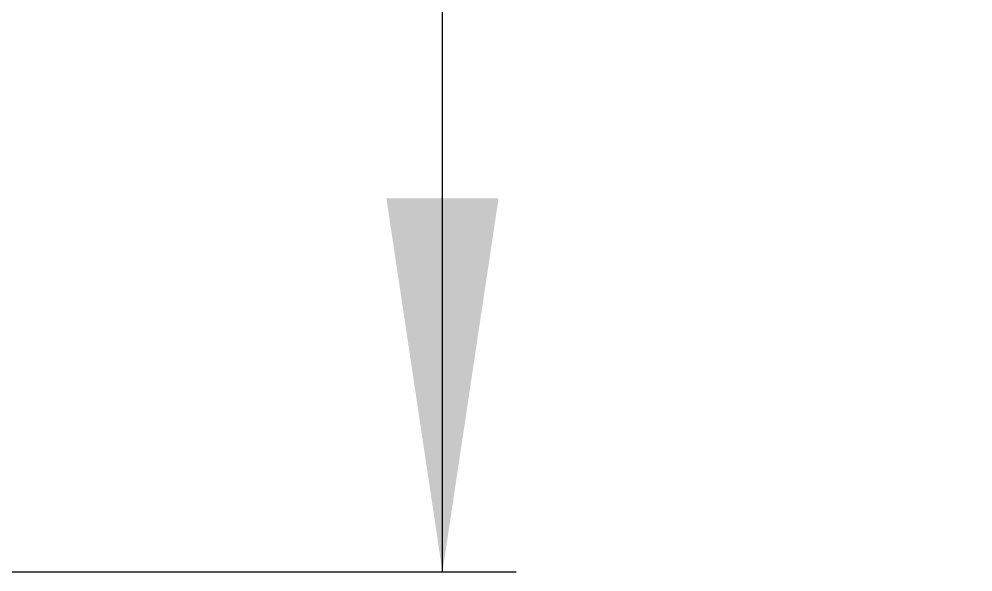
# Model space of a CAD drawing. Header units: inches. Extents: x 0 to 11, y 0 to 8.5.
# Drawn here: x 7.432 to 7.942, y 2.742 to 3.038 of the extents above; entities that cross this region are included whole.
import ezdxf

# ---------------------------------------------------------------- set-up
doc = ezdxf.new("R2010")
doc.units = ezdxf.units.IN
doc.header["$MEASUREMENT"] = 0
doc.layers.add('SLD-0', color=7, linetype='Continuous', lineweight=0)
doc.styles.add('SLDTEXTSTYLE2', font='TXT', dxfattribs={"width": 0.75})
doc.dimstyles.new('SLDDIMSTYLE1', dxfattribs={"dimtxt": 0.166667, "dimasz": 0.2, "dimexe": 0, "dimexo": 0.0625, "dimgap": 0.041667, "dimtad": 0, "dimtih": 1, "dimtoh": 1, "dimlfac": 2, "dimzin": 4, "dimdsep": 46, "dimtxsty": 'SLDTEXTSTYLE2', "dimsah": 1, "dimcen": 0.09, "dimadec": 0, "dimazin": 0, "dimtfac": 1, "dimtofl": 0, "dimtmove": 0, "dimatfit": 3, "dimfxl": 1, "dimtolj": 1, "dimtzin": 12, "dimarcsym": 0})

# ---------------------------------------------------------------- blocks, each defined once
blk = doc.blocks.new('*D14')
at = {"layer": 'SLD-0'}
for p, q in [((7.13957, 6.34209), (7.69778, 6.34209)), ((7.65841, 6.34209), (7.65841, 4.78591)), ((7.3747, 4.78591), (7.3747, 4.58736)), ((7.3747, 4.78591), (7.45066, 4.78591)), ((7.94211, 4.78591), (7.86615, 4.78591)), ((7.94211, 4.78591), (7.94211, 4.58736)), ((7.3747, 4.58736), (7.45066, 4.58736)), ((7.94211, 4.58736), (7.86615, 4.58736)), ((7.65841, 2.74209), (7.65841, 4.38881)), ((7.13957, 2.74209), (7.69778, 2.74209))]:
    blk.add_line(p, q, dxfattribs=at)
for points in [[(7.65841, 6.34209), (7.62841, 6.14209), (7.68841, 6.14209)], [(7.65841, 2.74209), (7.68841, 2.94209), (7.62841, 2.94209)]]:
    blk.add_solid(points, dxfattribs=at)
at = {"layer": 'SLD-0', "char_height": 0.125, "attachment_point": 1, "style": 'SLDTEXTSTYLE2'}
for s, insert in [('182.9', (7.45066, 4.74703)), ('7.20', (7.49685, 4.54848))]:
    blk.add_mtext(s, dxfattribs=dict(at, insert=insert))

msp = doc.modelspace()

# ---------------------------------------------------------------- dimensions: what is measured, and where the dimension line sits
at = {"layer": 'SLD-0'}
dim = msp.add_linear_dim(base=(7.65841, 2.74209), p1=(7.1002, 6.34209), p2=(7.1002, 2.74209), angle=90, dimstyle='SLDDIMSTYLE1', override={"dimtxt": 0.166667, "dimasz": 0.2, "dimexe": 0.03937, "dimexo": 0.03937, "dimgap": 0.06, "dimtad": 0, "dimtih": 1, "dimtoh": 1, "dimlfac": 2, "dimzin": 4, "dimtzin": 12}, dxfattribs=at)
dim.commit()
dim.dimension.update_dxf_attribs({"geometry": '*D14', "text_midpoint": (7.65841, 4.58736), "dimtype": 160})

doc.saveas('drawing.dxf')
